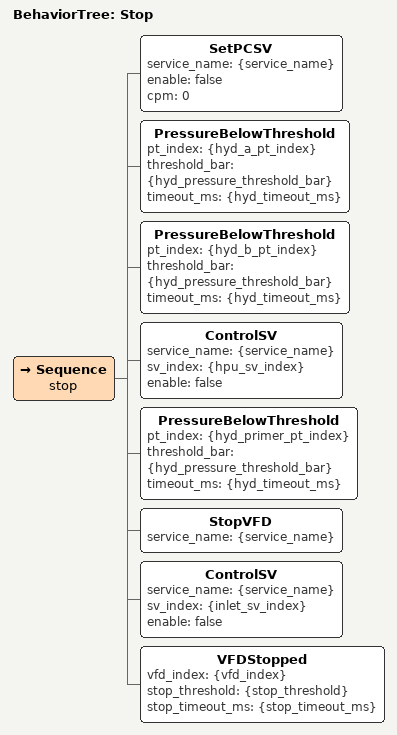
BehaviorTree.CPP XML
<root BTCPP_format="4">
  <BehaviorTree ID="Stop">
    <Sequence name="stop">

      <!-- Stop compression driver -->
      <SetPCSV
        service_name="{service_name}"
        enable="false"
        cpm="0"
      />

      <!-- Wait for hydraulic A and B lines to de-pressurise before closing HPU SV -->
      <PressureBelowThreshold
        pt_index="{hyd_a_pt_index}"
        threshold_bar="{hyd_pressure_threshold_bar}"
        timeout_ms="{hyd_timeout_ms}"
      />

      <PressureBelowThreshold
        pt_index="{hyd_b_pt_index}"
        threshold_bar="{hyd_pressure_threshold_bar}"
        timeout_ms="{hyd_timeout_ms}"
      />

      <!-- Isolate hydraulic circuit -->
      <ControlSV
        service_name="{service_name}"
        sv_index="{hpu_sv_index}"
        enable="false"
      />

      <!-- Wait for primer to confirm hydraulics isolated -->
      <PressureBelowThreshold
        pt_index="{hyd_primer_pt_index}"
        threshold_bar="{hyd_pressure_threshold_bar}"
        timeout_ms="{hyd_timeout_ms}"
      />

      <!-- Ramp down VFD — now unloaded -->
      <StopVFD
        service_name="{service_name}"
      />

      <!-- Shut off H2 supply -->
      <ControlSV
        service_name="{service_name}"
        sv_index="{inlet_sv_index}"
        enable="false"
      />

      <!-- Confirm VFD has fully ramped down before reporting complete -->
      <VFDStopped
        vfd_index="{vfd_index}"
        stop_threshold="{stop_threshold}"
        stop_timeout_ms="{stop_timeout_ms}"
      />

    </Sequence>
  </BehaviorTree>
</root>
